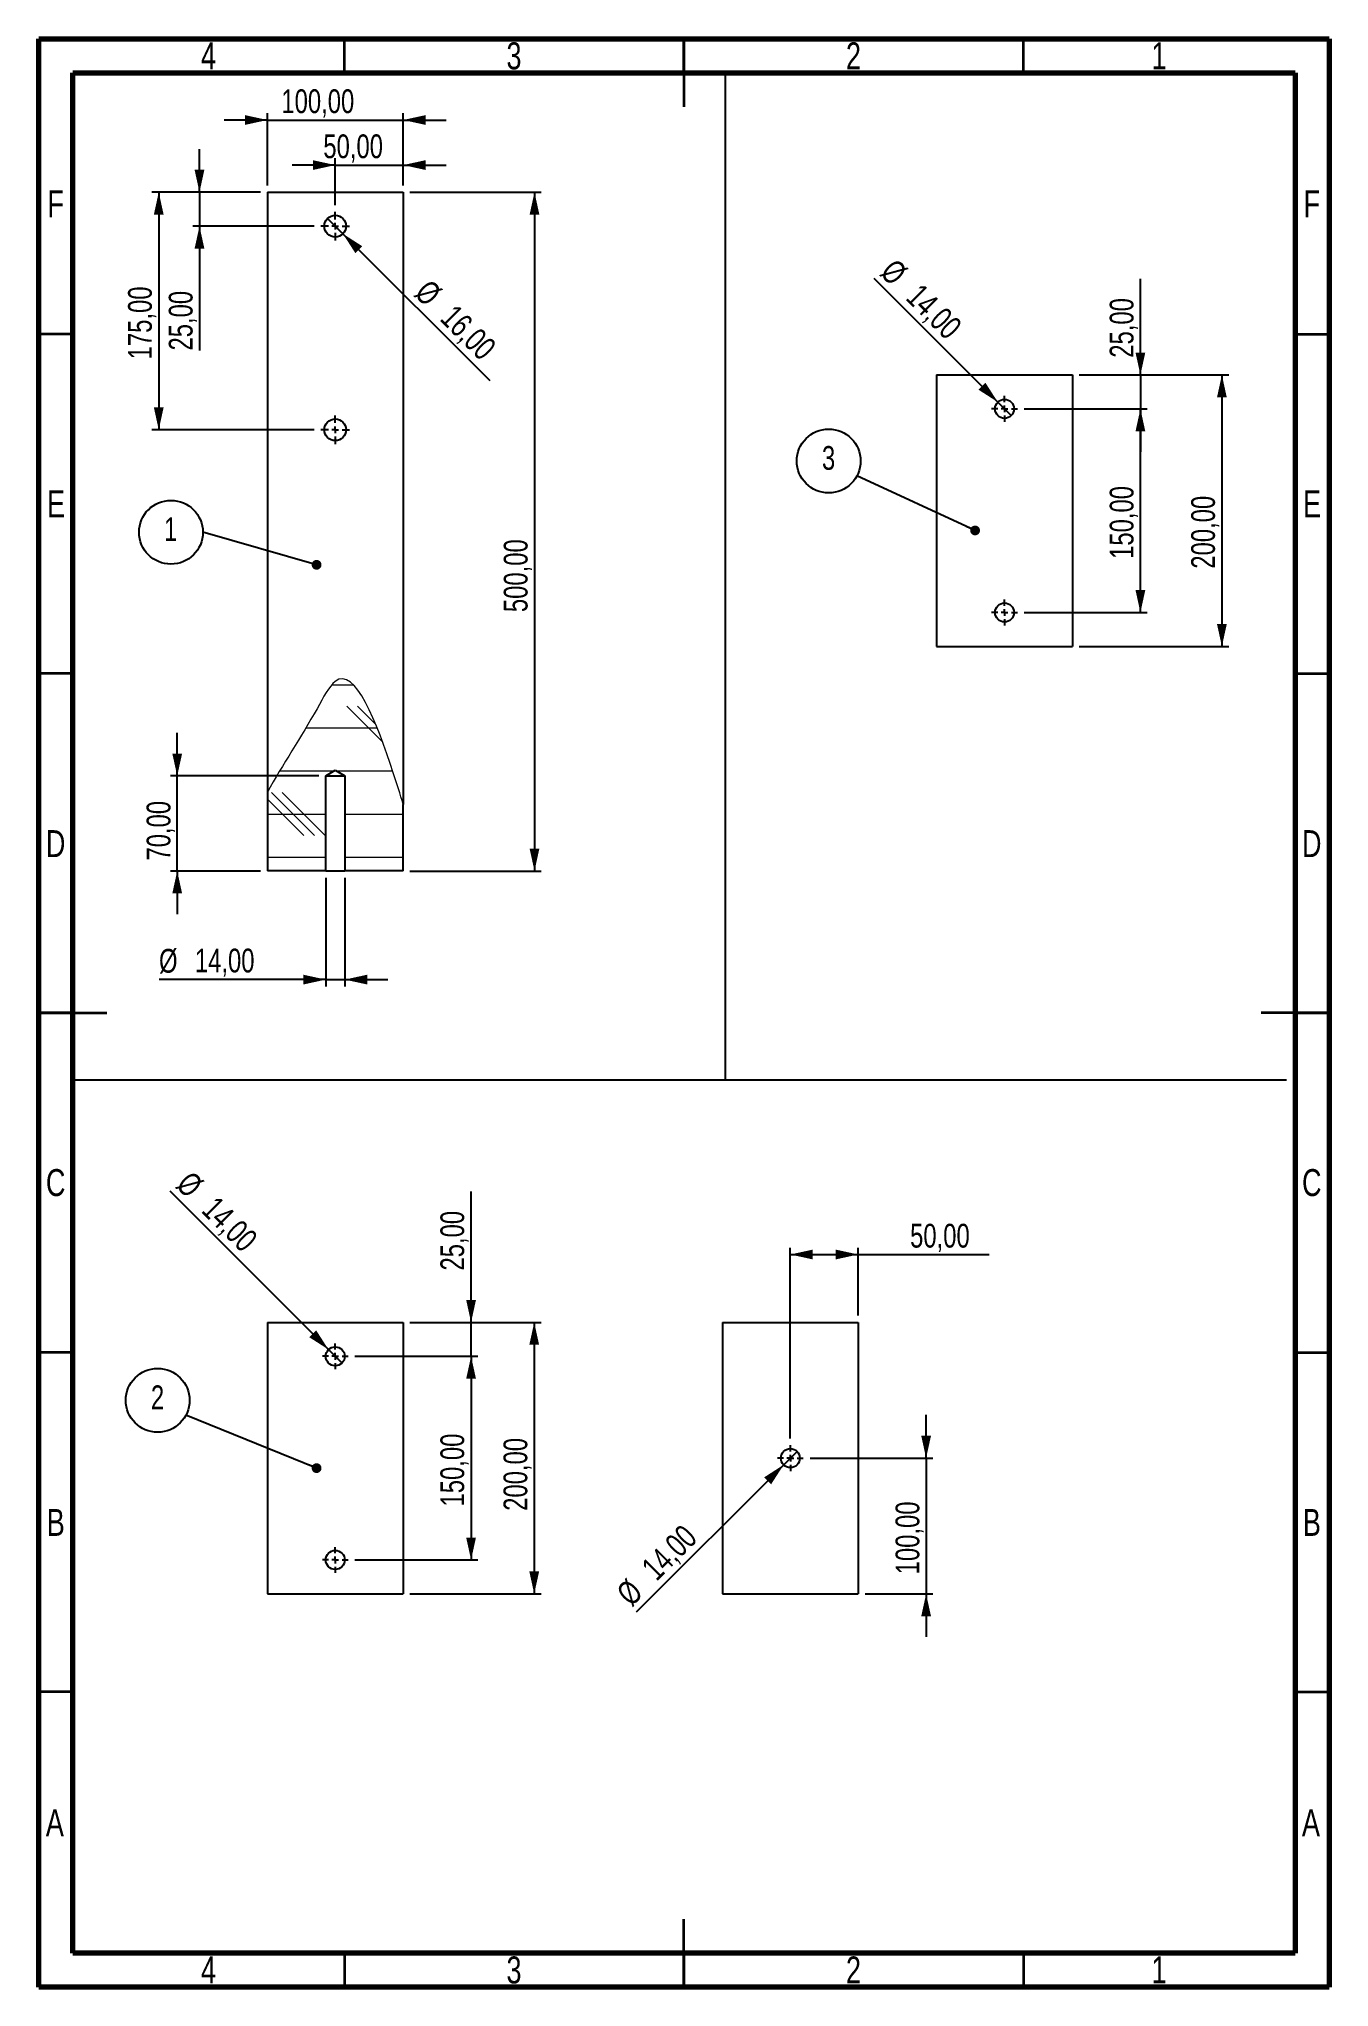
# Paper-space layout 'Balken' of a CAD drawing. Header units: millimetres. Extents: x 75 to 1025, y 25 to 1460.
import ezdxf

# ---------------------------------------------------------------- set-up
doc = ezdxf.new("R2010")
doc.units = ezdxf.units.MM
doc.layers.add('FORMAT', color=7, linetype='Continuous')
doc.styles.add('SLDTEXTSTYLE0', font='TXT', dxfattribs={"width": 0.75})
doc.dimstyles.new('SLDDIMSTYLE11', dxfattribs={"dimtxt": 17.5, "dimasz": 16.51, "dimexe": 0, "dimexo": 0.0625, "dimgap": 4.375, "dimtad": 1, "dimlfac": 0.5, "dimrnd": 1e-09, "dimzin": 12, "dimdsep": 46, "dimtxsty": 'SLDTEXTSTYLE0', "dimblk1": 'NONE', "dimsah": 1, "dimcen": 0, "dimadec": 0, "dimazin": 3, "dimtfac": 1, "dimtmove": 0, "dimatfit": 3, "dimldrblk": 'NONE', "dimfxl": 1, "dimfrac": 2, "dimtolj": 1, "dimtzin": 12, "dimarcsym": 0})
doc.dimstyles.new('SLDDIMSTYLE3', dxfattribs={"dimtxt": 0.18, "dimasz": 7.2, "dimexe": 0, "dimexo": 0.0625, "dimgap": 0, "dimtad": 0, "dimtih": 1, "dimtoh": 1, "dimdec": 0, "dimrnd": 1e-09, "dimzin": 0, "dimdsep": 46, "dimtxsty": 'Standard', "dimblk1": 'DOT', "dimblk2": 'DOT', "dimsah": 1, "dimcen": 0.09, "dimadec": 0, "dimazin": 0, "dimtfac": 7.2, "dimtdec": 0, "dimtofl": 0, "dimtmove": 0, "dimatfit": 3, "dimldrblk": 'DOT', "dimfxl": 1, "dimfrac": 2, "dimtolj": 1, "dimtzin": 0, "dimarcsym": 0})
doc.dimstyles.new('SLDDIMSTYLE7', dxfattribs={"dimtxt": 17.5, "dimasz": 16.51, "dimexe": 0, "dimexo": 0.0625, "dimgap": 4.375, "dimtad": 1, "dimlfac": 0.5, "dimrnd": 1e-09, "dimzin": 12, "dimdsep": 46, "dimtxsty": 'SLDTEXTSTYLE0', "dimsah": 1, "dimcen": 0.09, "dimadec": 0, "dimazin": 3, "dimtfac": 1, "dimtmove": 0, "dimatfit": 0, "dimfxl": 1, "dimfrac": 2, "dimtolj": 1, "dimtzin": 12, "dimarcsym": 0})
doc.dimstyles.new('SLDDIMSTYLE8', dxfattribs={"dimtxt": 17.5, "dimasz": 16.51, "dimexe": 0, "dimexo": 0.0625, "dimgap": 4.375, "dimtad": 1, "dimlfac": 0.5, "dimrnd": 1e-09, "dimzin": 12, "dimdsep": 46, "dimtxsty": 'SLDTEXTSTYLE0', "dimsah": 1, "dimcen": 0.09, "dimadec": 0, "dimazin": 3, "dimtfac": 1, "dimtofl": 0, "dimtmove": 0, "dimatfit": 3, "dimfxl": 1, "dimfrac": 2, "dimtolj": 1, "dimtzin": 12, "dimarcsym": 0})

# ---------------------------------------------------------------- blocks, each defined once
blk = doc.blocks.new('_D_56')
at = {"layer": 'FORMAT', "ltscale": 5}
for p, q in [((348.2, 1347.1), (444.9, 1347.1)), ((439.9, 1347.1), (439.9, 847.1)), ((348.2, 847.1), (444.9, 847.1))]:
    blk.add_line(p, q, dxfattribs=at)
for points in [[(439.9, 1347.1), (436.3, 1330.6), (443.5, 1330.6)], [(439.9, 847.1), (443.5, 863.6), (436.3, 863.6)]]:
    blk.add_solid(points, dxfattribs=at)
at = {"layer": 'FORMAT', "ltscale": 5, "insert": (417.3, 1037.8), "char_height": 17.5, "attachment_point": 1, "rotation": 90, "style": 'SLDTEXTSTYLE0'}
blk.add_mtext('500,00', dxfattribs=at)
blk = doc.blocks.new('_D_57')
at = {"layer": 'FORMAT', "ltscale": 5}
for p, q in [((243.2, 1400.3), (211.4, 1400.3)), ((243.2, 1352.1), (243.2, 1405.3)), ((243.2, 1400.3), (343.2, 1400.3)), ((343.2, 1352.1), (343.2, 1405.3)), ((343.2, 1400.3), (374.9, 1400.3))]:
    blk.add_line(p, q, dxfattribs=at)
for points in [[(243.2, 1400.3), (226.7, 1403.9), (226.7, 1396.7)], [(343.2, 1400.3), (359.7, 1396.7), (359.7, 1403.9)]]:
    blk.add_solid(points, dxfattribs=at)
at = {"layer": 'FORMAT', "ltscale": 5, "insert": (253.5, 1422.9), "char_height": 17.5, "attachment_point": 1, "style": 'SLDTEXTSTYLE0'}
blk.add_mtext('100,00', dxfattribs=at)
blk = doc.blocks.new('_D_58')
at = {"layer": 'FORMAT', "ltscale": 5}
for p, q in [((293.2, 1367.1), (261.4, 1367.1)), ((293.2, 1337.6), (293.2, 1372.1)), ((293.2, 1367.1), (343.2, 1367.1)), ((343.2, 1352.1), (343.2, 1372.1)), ((343.2, 1367.1), (374.9, 1367.1))]:
    blk.add_line(p, q, dxfattribs=at)
for points in [[(293.2, 1367.1), (276.7, 1370.7), (276.7, 1363.5)], [(343.2, 1367.1), (359.7, 1363.5), (359.7, 1370.7)]]:
    blk.add_solid(points, dxfattribs=at)
at = {"layer": 'FORMAT', "ltscale": 5, "insert": (284.4, 1389.7), "char_height": 17.5, "attachment_point": 1, "style": 'SLDTEXTSTYLE0'}
blk.add_mtext('50,00', dxfattribs=at)
blk = doc.blocks.new('_D_59')
at = {"layer": 'FORMAT', "ltscale": 5}
for q in [(287.5, 1327.8), (406.9, 1208.4)]:
    blk.add_line((298.8, 1316.5), q, dxfattribs=at)
blk.add_solid([(298.8, 1316.5), (308, 1302.2), (313.1, 1307.3)], dxfattribs=at)
at = {"layer": 'FORMAT', "ltscale": 5, "char_height": 17.5, "attachment_point": 1, "rotation": 315, "style": 'SLDTEXTSTYLE0'}
for s, insert in [('%%c', (363, 1284)), ('16,00', (381.9, 1265.6))]:
    blk.add_mtext(s, dxfattribs=dict(at, insert=insert))
blk = doc.blocks.new('_None')
blk = doc.blocks.new('_D_60')
at = {"layer": 'FORMAT', "ltscale": 5}
for p, q in [((193.2, 1347.1), (193.2, 1378.9)), ((238.2, 1347.1), (188.2, 1347.1)), ((193.2, 1347.1), (193.2, 1322.1)), ((277.7, 1322.1), (188.2, 1322.1)), ((193.2, 1322.1), (193.2, 1230.5))]:
    blk.add_line(p, q, dxfattribs=at)
for points in [[(193.2, 1347.1), (196.8, 1363.6), (189.6, 1363.6)], [(193.2, 1322.1), (189.6, 1305.6), (196.8, 1305.6)]]:
    blk.add_solid(points, dxfattribs=at)
at = {"layer": 'FORMAT', "ltscale": 5, "insert": (170.6, 1230.5), "char_height": 17.5, "attachment_point": 1, "rotation": 90, "style": 'SLDTEXTSTYLE0'}
blk.add_mtext('25,00', dxfattribs=at)
blk = doc.blocks.new('_D_61')
at = {"layer": 'FORMAT', "ltscale": 5}
for p, q in [((238.2, 1347.1), (158.2, 1347.1)), ((163.2, 1347.1), (163.2, 1172.1)), ((277.7, 1172.1), (158.2, 1172.1))]:
    blk.add_line(p, q, dxfattribs=at)
for points in [[(163.2, 1347.1), (159.6, 1330.6), (166.8, 1330.6)], [(163.2, 1172.1), (166.8, 1188.6), (159.6, 1188.6)]]:
    blk.add_solid(points, dxfattribs=at)
at = {"layer": 'FORMAT', "ltscale": 5, "insert": (140.6, 1224), "char_height": 17.5, "attachment_point": 1, "rotation": 90, "style": 'SLDTEXTSTYLE0'}
blk.add_mtext('175,00', dxfattribs=at)
blk = doc.blocks.new('_D_62')
at = {"layer": 'FORMAT', "ltscale": 5}
for p, q in [((176.8, 917.1), (176.8, 948.9)), ((281.2, 917.1), (171.8, 917.1)), ((176.8, 847.1), (176.8, 917.1)), ((238.2, 847.1), (171.8, 847.1)), ((176.8, 847.1), (176.8, 815.4))]:
    blk.add_line(p, q, dxfattribs=at)
for points in [[(176.8, 917.1), (180.4, 933.6), (173.2, 933.6)], [(176.8, 847.1), (173.2, 830.6), (180.4, 830.6)]]:
    blk.add_solid(points, dxfattribs=at)
at = {"layer": 'FORMAT', "ltscale": 5, "insert": (154.3, 854.8), "char_height": 17.5, "attachment_point": 1, "rotation": 90, "style": 'SLDTEXTSTYLE0'}
blk.add_mtext('70,00', dxfattribs=at)
blk = doc.blocks.new('_D_63')
at = {"layer": 'FORMAT', "ltscale": 5}
for p, q in [((286.2, 842.1), (286.2, 762.1)), ((300.2, 842.1), (300.2, 762.1)), ((286.2, 767.1), (163.4, 767.1)), ((286.2, 767.1), (300.2, 767.1)), ((300.2, 767.1), (331.9, 767.1))]:
    blk.add_line(p, q, dxfattribs=at)
for points in [[(286.2, 767.1), (269.7, 770.7), (269.7, 763.5)], [(300.2, 767.1), (316.7, 763.5), (316.7, 770.7)]]:
    blk.add_solid(points, dxfattribs=at)
at = {"layer": 'FORMAT', "ltscale": 5, "char_height": 17.5, "attachment_point": 1, "style": 'SLDTEXTSTYLE0'}
for s, insert in [('%%c', (163.4, 789.7)), ('14,00', (189.8, 789.9))]:
    blk.add_mtext(s, dxfattribs=dict(at, insert=insert))
blk = doc.blocks.new('SW_NOTE_0_75')
at = {"layer": 'FORMAT', "color": 0, "ltscale": 5}
blk.add_circle((-23.5, 0), 23.5, dxfattribs=at)
at = {"layer": 'FORMAT', "color": 0, "ltscale": 5, "insert": (-23.7, 11), "char_height": 17.5, "attachment_point": 2, "style": 'SLDTEXTSTYLE0'}
blk.add_mtext('1', dxfattribs=at)
blk = doc.blocks.new('_Dot')
at = {"color": 0, "linetype": 'ByBlock', "lineweight": -2}
blk.add_line((-0.5, 0), (-1, 0), dxfattribs=at)
at = {"color": 0, "linetype": 'ByBlock', "const_width": 0.5}
blk.add_lwpolyline([(-0.25, 0, 1), (0.25, 0, 1)], format="xyb", close=True, dxfattribs=at)
blk = doc.blocks.new('SW_CENTERMARKSYMBOL_19')
at = {"layer": 'FORMAT', "color": 0, "ltscale": 5}
for p, q in [((-5, 0), (-10.5, 0)), ((0, 0), (-2.5, 0)), ((0, 5), (0, 10.5)), ((0, 0), (0, 2.5)), ((0, 0), (0, -2.5)), ((0, 0), (2.5, 0)), ((5, 0), (10.5, 0)), ((0, -5), (0, -10.5))]:
    blk.add_line(p, q, dxfattribs=at)
blk = doc.blocks.new('SW_CENTERMARKSYMBOL_20')
at = {"layer": 'FORMAT', "color": 0, "ltscale": 5}
for p, q in [((-5, 0), (-10.5, 0)), ((0, 0), (-2.5, 0)), ((0, 5), (0, 10.5)), ((0, 0), (0, 2.5)), ((0, 0), (0, -2.5)), ((0, 0), (2.5, 0)), ((5, 0), (10.5, 0)), ((0, -5), (0, -10.5))]:
    blk.add_line(p, q, dxfattribs=at)
blk = doc.blocks.new('_D_64')
at = {"layer": 'FORMAT', "ltscale": 5}
for p, q in [((348.2, 514.6), (444.7, 514.6)), ((439.7, 514.6), (439.7, 314.6)), ((348.2, 314.6), (444.7, 314.6))]:
    blk.add_line(p, q, dxfattribs=at)
for points in [[(439.7, 514.6), (436.1, 498.1), (443.3, 498.1)], [(439.7, 314.6), (443.3, 331.1), (436.1, 331.1)]]:
    blk.add_solid(points, dxfattribs=at)
at = {"layer": 'FORMAT', "ltscale": 5, "insert": (417.1, 375.8), "char_height": 17.5, "attachment_point": 1, "rotation": 90, "style": 'SLDTEXTSTYLE0'}
blk.add_mtext('200,00', dxfattribs=at)
blk = doc.blocks.new('_D_65')
at = {"layer": 'FORMAT', "ltscale": 5}
for p, q in [((307.7, 489.6), (398.2, 489.6)), ((393.2, 489.6), (393.2, 339.6)), ((307.7, 339.6), (398.2, 339.6))]:
    blk.add_line(p, q, dxfattribs=at)
for points in [[(393.2, 489.6), (389.6, 473.1), (396.8, 473.1)], [(393.2, 339.6), (396.8, 356.1), (389.6, 356.1)]]:
    blk.add_solid(points, dxfattribs=at)
at = {"layer": 'FORMAT', "ltscale": 5, "insert": (370.6, 379), "char_height": 17.5, "attachment_point": 1, "rotation": 90, "style": 'SLDTEXTSTYLE0'}
blk.add_mtext('150,00', dxfattribs=at)
blk = doc.blocks.new('_D_66')
at = {"layer": 'FORMAT', "ltscale": 5}
for p, q in [((393.2, 514.6), (393.2, 611)), ((348.2, 514.6), (398.2, 514.6)), ((393.2, 489.6), (393.2, 514.6)), ((307.7, 489.6), (398.2, 489.6)), ((393.2, 489.6), (393.2, 457.9))]:
    blk.add_line(p, q, dxfattribs=at)
for points in [[(393.2, 514.6), (396.8, 531.1), (389.6, 531.1)], [(393.2, 489.6), (389.6, 473.1), (396.8, 473.1)]]:
    blk.add_solid(points, dxfattribs=at)
at = {"layer": 'FORMAT', "ltscale": 5, "insert": (370.6, 552.8), "char_height": 17.5, "attachment_point": 1, "rotation": 90, "style": 'SLDTEXTSTYLE0'}
blk.add_mtext('25,00', dxfattribs=at)
blk = doc.blocks.new('_D_67')
at = {"layer": 'FORMAT', "ltscale": 5}
for q in [(171.5, 611.3), (298.1, 484.7)]:
    blk.add_line((288.2, 494.6), q, dxfattribs=at)
blk.add_solid([(288.2, 494.6), (279.1, 508.8), (274, 503.7)], dxfattribs=at)
at = {"layer": 'FORMAT', "ltscale": 5, "char_height": 17.5, "attachment_point": 1, "rotation": 315, "style": 'SLDTEXTSTYLE0'}
for s, insert in [('%%c', (187.4, 627.2)), ('14,00', (206.2, 608.7))]:
    blk.add_mtext(s, dxfattribs=dict(at, insert=insert))
blk = doc.blocks.new('SW_NOTE_0_76')
at = {"layer": 'FORMAT', "color": 0, "ltscale": 5}
blk.add_circle((-20.8, 11), 23.5, dxfattribs=at)
at = {"layer": 'FORMAT', "color": 0, "ltscale": 5, "insert": (-20.9, 22), "char_height": 17.5, "attachment_point": 2, "style": 'SLDTEXTSTYLE0'}
blk.add_mtext('2', dxfattribs=at)
blk = doc.blocks.new('SW_CENTERMARKSYMBOL_21')
at = {"layer": 'FORMAT', "color": 0, "ltscale": 5}
for p, q in [((-5, 0), (-9.5, 0)), ((0, 0), (-2.5, 0)), ((0, 5), (0, 9.5)), ((0, 0), (0, 2.5)), ((0, 0), (0, -2.5)), ((0, 0), (2.5, 0)), ((5, 0), (9.5, 0)), ((0, -5), (0, -9.5))]:
    blk.add_line(p, q, dxfattribs=at)
blk = doc.blocks.new('SW_CENTERMARKSYMBOL_22')
at = {"layer": 'FORMAT', "color": 0, "ltscale": 5}
for p, q in [((-5, 0), (-9.5, 0)), ((0, 0), (-2.5, 0)), ((0, 5), (0, 9.5)), ((0, 0), (0, 2.5)), ((0, 0), (0, -2.5)), ((0, 0), (2.5, 0)), ((5, 0), (9.5, 0)), ((0, -5), (0, -9.5))]:
    blk.add_line(p, q, dxfattribs=at)
blk = doc.blocks.new('_D_68')
at = {"layer": 'FORMAT', "ltscale": 5}
for p, q in [((728.3, 414.6), (728.3, 446.4)), ((642.8, 414.6), (733.3, 414.6)), ((728.3, 414.6), (728.3, 314.6)), ((683.3, 314.6), (733.3, 314.6)), ((728.3, 314.6), (728.3, 282.9))]:
    blk.add_line(p, q, dxfattribs=at)
for points in [[(728.3, 414.6), (731.9, 431.1), (724.7, 431.1)], [(728.3, 314.6), (724.7, 298.1), (731.9, 298.1)]]:
    blk.add_solid(points, dxfattribs=at)
at = {"layer": 'FORMAT', "ltscale": 5, "insert": (705.8, 329), "char_height": 17.5, "attachment_point": 1, "rotation": 90, "style": 'SLDTEXTSTYLE0'}
blk.add_mtext('100,00', dxfattribs=at)
blk = doc.blocks.new('_D_69')
at = {"layer": 'FORMAT', "ltscale": 5}
for p, q in [((628.3, 429.1), (628.3, 569.6)), ((628.3, 564.6), (678.3, 564.6)), ((678.3, 519.6), (678.3, 569.6)), ((678.3, 564.6), (774.7, 564.6))]:
    blk.add_line(p, q, dxfattribs=at)
for points in [[(628.3, 564.6), (644.8, 561), (644.8, 568.2)], [(678.3, 564.6), (661.8, 568.2), (661.8, 561)]]:
    blk.add_solid(points, dxfattribs=at)
at = {"layer": 'FORMAT', "ltscale": 5, "insert": (716.5, 587.2), "char_height": 17.5, "attachment_point": 1, "style": 'SLDTEXTSTYLE0'}
blk.add_mtext('50,00', dxfattribs=at)
blk = doc.blocks.new('_D_70')
at = {"layer": 'FORMAT', "ltscale": 5}
for q in [(633.3, 419.6), (514.8, 301.1)]:
    blk.add_line((623.4, 409.7), q, dxfattribs=at)
blk.add_solid([(623.4, 409.7), (609.1, 400.5), (614.2, 395.4)], dxfattribs=at)
at = {"layer": 'FORMAT', "ltscale": 5, "char_height": 17.5, "attachment_point": 1, "rotation": 45, "style": 'SLDTEXTSTYLE0'}
for s, insert in [('14,00', (517.4, 335.8)), ('%%c', (498.9, 317))]:
    blk.add_mtext(s, dxfattribs=dict(at, insert=insert))
blk = doc.blocks.new('SW_CENTERMARKSYMBOL_23')
at = {"layer": 'FORMAT', "color": 0, "ltscale": 5}
for p, q in [((-5, 0), (-9.5, 0)), ((0, 0), (-2.5, 0)), ((0, 5), (0, 9.5)), ((0, 0), (0, 2.5)), ((0, 0), (0, -2.5)), ((0, 0), (2.5, 0)), ((5, 0), (9.5, 0)), ((0, -5), (0, -9.5))]:
    blk.add_line(p, q, dxfattribs=at)
blk = doc.blocks.new('_D_71')
at = {"layer": 'FORMAT', "ltscale": 5}
for p, q in [((841.1, 1212.5), (951.1, 1212.5)), ((946.1, 1212.5), (946.1, 1012.5)), ((841.1, 1012.5), (951.1, 1012.5))]:
    blk.add_line(p, q, dxfattribs=at)
for points in [[(946.1, 1212.5), (942.5, 1196), (949.7, 1196)], [(946.1, 1012.5), (949.7, 1029), (942.5, 1029)]]:
    blk.add_solid(points, dxfattribs=at)
at = {"layer": 'FORMAT', "ltscale": 5, "insert": (923.5, 1069.8), "char_height": 17.5, "attachment_point": 1, "rotation": 90, "style": 'SLDTEXTSTYLE0'}
blk.add_mtext('200,00', dxfattribs=at)
blk = doc.blocks.new('_D_72')
at = {"layer": 'FORMAT', "ltscale": 5}
for p, q in [((800.6, 1187.5), (891.1, 1187.5)), ((886.1, 1037.5), (886.1, 1187.5)), ((800.6, 1037.5), (891.1, 1037.5))]:
    blk.add_line(p, q, dxfattribs=at)
for points in [[(886.1, 1187.5), (882.5, 1171), (889.7, 1171)], [(886.1, 1037.5), (889.7, 1054), (882.5, 1054)]]:
    blk.add_solid(points, dxfattribs=at)
at = {"layer": 'FORMAT', "ltscale": 5, "insert": (863.5, 1077), "char_height": 17.5, "attachment_point": 1, "rotation": 90, "style": 'SLDTEXTSTYLE0'}
blk.add_mtext('150,00', dxfattribs=at)
blk = doc.blocks.new('_D_73')
at = {"layer": 'FORMAT', "ltscale": 5}
for p, q in [((886.1, 1212.5), (886.1, 1283.4)), ((841.1, 1212.5), (891.1, 1212.5)), ((886.1, 1212.5), (886.1, 1187.5)), ((800.6, 1187.5), (891.1, 1187.5)), ((886.1, 1187.5), (886.1, 1155.8))]:
    blk.add_line(p, q, dxfattribs=at)
for points in [[(886.1, 1212.5), (889.7, 1229), (882.5, 1229)], [(886.1, 1187.5), (882.5, 1171), (889.7, 1171)]]:
    blk.add_solid(points, dxfattribs=at)
at = {"layer": 'FORMAT', "ltscale": 5, "insert": (863.5, 1225.2), "char_height": 17.5, "attachment_point": 1, "rotation": 90, "style": 'SLDTEXTSTYLE0'}
blk.add_mtext('25,00', dxfattribs=at)
blk = doc.blocks.new('_D_74')
at = {"layer": 'FORMAT', "ltscale": 5}
for q in [(690.1, 1283.5), (791, 1182.6)]:
    blk.add_line((781.1, 1192.5), q, dxfattribs=at)
blk.add_solid([(781.1, 1192.5), (772, 1206.7), (766.9, 1201.6)], dxfattribs=at)
at = {"layer": 'FORMAT', "ltscale": 5, "char_height": 17.5, "attachment_point": 1, "rotation": 315, "style": 'SLDTEXTSTYLE0'}
for s, insert in [('%%c', (705.9, 1299.3)), ('14,00', (724.8, 1280.9))]:
    blk.add_mtext(s, dxfattribs=dict(at, insert=insert))
blk = doc.blocks.new('SW_NOTE_0_77')
at = {"layer": 'FORMAT', "color": 0, "ltscale": 5}
blk.add_circle((-20.8, 11), 23.5, dxfattribs=at)
at = {"layer": 'FORMAT', "color": 0, "ltscale": 5, "insert": (-20.9, 22), "char_height": 17.5, "attachment_point": 2, "style": 'SLDTEXTSTYLE0'}
blk.add_mtext('3', dxfattribs=at)
blk = doc.blocks.new('SW_CENTERMARKSYMBOL_24')
at = {"layer": 'FORMAT', "color": 0, "ltscale": 5}
for p, q in [((-5, 0), (-9.5, 0)), ((0, 0), (-2.5, 0)), ((0, 5), (0, 9.5)), ((0, 0), (0, 2.5)), ((0, 0), (0, -2.5)), ((0, 0), (2.5, 0)), ((5, 0), (9.5, 0)), ((0, -5), (0, -9.5))]:
    blk.add_line(p, q, dxfattribs=at)
blk = doc.blocks.new('SW_CENTERMARKSYMBOL_25')
at = {"layer": 'FORMAT', "color": 0, "ltscale": 5}
for p, q in [((-5, 0), (-9.5, 0)), ((0, 0), (-2.5, 0)), ((0, 5), (0, 9.5)), ((0, 0), (0, 2.5)), ((0, 0), (0, -2.5)), ((0, 0), (2.5, 0)), ((5, 0), (9.5, 0)), ((0, -5), (0, -9.5))]:
    blk.add_line(p, q, dxfattribs=at)

psp = doc.layouts.new('Balken')

# ---------------------------------------------------------------- hatches: boundary and pattern name
at = {"layer": 'FORMAT', "linetype": 'Continuous', "lineweight": 18, "ltscale": 5}
h = psp.add_hatch(dxfattribs=at)
h.set_pattern_fill('CORK', color=256, scale=10, style=0)
h.set_pattern_definition([(0, (0, 0), (0, 31.75), []), (135, (15.875, -15.875), (-63.5, -63.5), [44.901, -44.901]), (135, (23.81, -15.875), (-63.5, -63.5), [44.901, -44.901]), (135, (31.75, -15.875), (-63.5, -63.5), [44.901, -44.901])])
edge = h.paths.add_edge_path(flags=0)
edge.add_line((243.178, 905.222), (243.178, 847.109))
edge.add_line((243.178, 847.109), (286.178, 847.109))
edge.add_line((286.178, 847.109), (286.178, 917.109))
edge.add_line((286.178, 917.109), (293.178, 921.315))
edge.add_line((293.178, 921.315), (300.178, 917.109))
edge.add_line((300.178, 917.109), (300.178, 847.109))
edge.add_line((300.178, 847.109), (343.178, 847.109))
edge.add_line((343.178, 847.109), (343.178, 896.084))
edge.add_spline(control_points=[(343.178, 896.084), (341.011, 903.587), (327.16, 947.56), (302.976, 1010.758), (273.807, 954.546), (254.254, 925.025), (243.178, 905.222)], knot_values=[0.40857157, 0.40857157, 0.40857157, 0.40857157, 0.44479526, 0.61326019, 0.66428405, 0.79020411, 0.79020411, 0.79020411, 0.79020411], weights=[1, 1, 1, 1, 1, 1, 1], degree=3, periodic=0)

# ---------------------------------------------------------------- linework, layer by layer
at = {"color": 7, "linetype": 'Continuous', "lineweight": 70, "ltscale": 5}
for p, q in [((75, 25), (75, 1460)), ((75, 1460), (1025, 1460)), ((1025, 1460), (1025, 25)), ((100, 50), (100, 1435)), ((100, 1435), (1000, 1435)), ((1000, 1435), (1000, 50)), ((1000, 50), (100, 50)), ((1025, 25), (75, 25))]:
    psp.add_line(p, q, dxfattribs=at)
at = {"color": 7, "linetype": 'Continuous', "lineweight": 35, "ltscale": 5}
for p, q in [((300, 1435), (300, 1460)), ((550, 1460), (550, 1410)), ((550, 1435), (550, 1460)), ((800, 1435), (800, 1460)), ((100, 1242.5), (75, 1242.5)), ((1000, 1242.5), (1025, 1242.5)), ((100, 992.5), (75, 992.5)), ((1000, 992.5), (1025, 992.5)), ((75, 742.5), (125, 742.5)), ((100, 742.5), (75, 742.5)), ((1025, 742.5), (975, 742.5)), ((1000, 742.5), (1025, 742.5)), ((100, 492.5), (75, 492.5)), ((1000, 492.5), (1025, 492.5)), ((100, 242.5), (75, 242.5)), ((1000, 242.5), (1025, 242.5)), ((550, 25), (550, 75)), ((300, 50), (300, 25)), ((550, 50), (550, 25)), ((800, 50), (800, 25))]:
    psp.add_line(p, q, dxfattribs=at)
at = {"color": 7, "linetype": 'Continuous', "lineweight": 25, "ltscale": 5}
for p, q in [((243.178, 1347.109), (343.178, 1347.109)), ((243.178, 1347.109), (243.178, 905.222)), ((343.178, 1347.109), (343.178, 896.084)), ((736.059, 1212.533), (836.059, 1212.533)), ((736.059, 1212.533), (736.059, 1012.533)), ((836.059, 1212.533), (836.059, 1012.533)), ((736.059, 1012.533), (836.059, 1012.533)), ((286.178, 917.109), (293.178, 921.315)), ((293.178, 921.315), (300.178, 917.109)), ((243.178, 905.222), (243.178, 847.109)), ((286.178, 847.109), (286.178, 917.109)), ((286.178, 917.109), (300.178, 917.109)), ((300.178, 917.109), (300.178, 847.109)), ((343.178, 847.109), (343.178, 896.084)), ((286.178, 847.109), (243.178, 847.109)), ((286.178, 847.109), (300.178, 847.109)), ((343.178, 847.109), (300.178, 847.109)), ((243.178, 514.603), (343.178, 514.603)), ((243.178, 514.603), (243.178, 314.603)), ((343.178, 514.603), (343.178, 314.603)), ((578.318, 514.603), (578.318, 314.603)), ((578.318, 514.603), (678.318, 514.603)), ((678.318, 514.603), (678.318, 314.603)), ((243.178, 314.603), (343.178, 314.603)), ((578.318, 314.603), (678.318, 314.603))]:
    psp.add_line(p, q, dxfattribs=at)
at = {"color": 7, "linetype": 'Continuous', "lineweight": 25, "ltscale": 25}
for centre, radius in [((293.178, 1322.109), 8), ((786.059, 1187.533), 7), ((293.178, 1172.109), 8), ((786.059, 1037.533), 7), ((293.178, 489.603), 7), ((628.318, 414.603), 7), ((293.178, 339.603), 7)]:
    psp.add_circle(centre, radius, dxfattribs=at)
at = {"color": 7, "linetype": 'Continuous', "lineweight": 18, "ltscale": 5}
psp.add_open_spline([(343.178, 896.084), (341.011, 903.587), (327.16, 947.56), (302.976, 1010.758), (273.807, 954.546), (254.254, 925.025), (243.178, 905.222)], degree=3, knots=[0.40857157, 0.40857157, 0.40857157, 0.40857157, 0.444795262, 0.613260193, 0.664284047, 0.790204111, 0.790204111, 0.790204111, 0.790204111], dxfattribs=at)
at = {"layer": 'FORMAT', "ltscale": 5}
for p, q in [((580.564, 693.241), (580.564, 1436.343)), ((101.077, 693.241), (993.629, 693.241))]:
    psp.add_line(p, q, dxfattribs=at)

# ---------------------------------------------------------------- block references
for name, p in [('SW_CENTERMARKSYMBOL_20', (293.178, 1322.109)), ('SW_CENTERMARKSYMBOL_25', (786.059, 1187.533)), ('SW_CENTERMARKSYMBOL_19', (293.178, 1172.109)), ('SW_NOTE_0_77', (677.367, 1138.132)), ('SW_NOTE_0_75', (195.678, 1096.628)), ('SW_CENTERMARKSYMBOL_24', (786.059, 1037.533)), ('SW_CENTERMARKSYMBOL_22', (293.178, 489.603)), ('SW_NOTE_0_76', (183.204, 446.174)), ('SW_CENTERMARKSYMBOL_23', (628.318, 414.603)), ('SW_CENTERMARKSYMBOL_21', (293.178, 339.603))]:
    psp.add_blockref(name, p, dxfattribs=at)

# ---------------------------------------------------------------- texts
at = {"color": 7, "linetype": 'Continuous', "lineweight": 0, "ltscale": 5, "char_height": 19.844, "attachment_point": 2, "style": 'SLDTEXTSTYLE0'}
for s, insert in [('4', (199.8, 1457.51)), ('3', (424.8, 1457.51)), ('2', (674.8, 1457.51)), ('1', (899.8, 1457.51)), ('F', (87.289, 1348.436)), ('F', (1012.289, 1348.436)), ('E', (87.539, 1127.51)), ('E', (1012.539, 1127.51)), ('D', (87.263, 877.186)), ('D', (1012.263, 877.186)), ('C', (87.293, 627.51)), ('C', (1012.293, 627.51)), ('B', (87.353, 377.186)), ('B', (1012.353, 377.186)), ('A', (86.698, 155.936)), ('A', (1011.698, 155.936)), ('4', (199.8, 47.51)), ('3', (424.8, 47.51)), ('2', (674.8, 47.51)), ('1', (899.8, 47.51))]:
    psp.add_mtext(s, dxfattribs=dict(at, insert=insert))

# ---------------------------------------------------------------- dimensions: what is measured, and where the dimension line sits
at = {"layer": 'FORMAT', "ltscale": 5}
for base, p1, p2, dimstyle, picture, middle in [((343.178, 1400.315), (243.178, 1347.109), (343.178, 1347.109), 'SLDDIMSTYLE7', '_D_57', (289.098, 1400.315)), ((343.178, 1367.116), (293.178, 1332.609), (343.178, 1347.109), 'SLDDIMSTYLE7', '_D_58', (313.472, 1367.116)), ((678.318, 564.603), (628.318, 424.103), (678.318, 514.603), 'SLDDIMSTYLE8', '_D_69', (745.627, 564.603))]:
    dim = psp.add_linear_dim(base=base, p1=p1, p2=p2, dimstyle=dimstyle, dxfattribs=at)
    dim.commit()
    dim.dimension.update_dxf_attribs({"geometry": picture, "text_midpoint": middle, "dimtype": 160})
for base, p1, p2, dimstyle, picture, middle in [((193.178, 1322.109), (243.178, 1347.109), (282.678, 1322.109), 'SLDDIMSTYLE7', '_D_60', (193.178, 1259.609)), ((163.178, 1172.109), (243.178, 1347.109), (282.678, 1172.109), 'SLDDIMSTYLE8', '_D_61', (163.178, 1259.609)), ((439.857, 847.109), (343.178, 1347.109), (343.178, 847.109), 'SLDDIMSTYLE8', '_D_56', (439.857, 1073.407)), ((886.059, 1187.533), (836.059, 1212.533), (795.559, 1187.533), 'SLDDIMSTYLE7', '_D_73', (886.059, 1254.315)), ((946.059, 1012.533), (836.059, 1212.533), (836.059, 1012.533), 'SLDDIMSTYLE8', '_D_71', (946.059, 1105.36)), ((886.059, 1187.533), (795.559, 1037.533), (795.559, 1187.533), 'SLDDIMSTYLE8', '_D_72', (886.059, 1112.533)), ((176.835, 917.109), (243.178, 847.109), (286.178, 917.109), 'SLDDIMSTYLE7', '_D_62', (176.835, 883.871)), ((393.178, 514.603), (302.678, 489.603), (343.178, 514.603), 'SLDDIMSTYLE7', '_D_66', (393.178, 581.912)), ((439.67, 314.603), (343.178, 514.603), (343.178, 314.603), 'SLDDIMSTYLE8', '_D_64', (439.67, 411.392)), ((393.178, 339.603), (302.678, 489.603), (302.678, 339.603), 'SLDDIMSTYLE8', '_D_65', (393.178, 414.603)), ((728.318, 314.603), (637.818, 414.603), (678.318, 314.603), 'SLDDIMSTYLE7', '_D_68', (728.318, 364.603))]:
    dim = psp.add_linear_dim(base=base, p1=p1, p2=p2, angle=90, dimstyle=dimstyle, dxfattribs=at)
    dim.commit()
    dim.dimension.update_dxf_attribs({"geometry": picture, "text_midpoint": middle, "dimtype": 160})
for p1, p2, picture, middle in [((287.521, 1327.766), (298.835, 1316.452), '_D_59', (377.607, 1237.68)), ((791.009, 1182.584), (781.109, 1192.483), '_D_74', (719.277, 1254.315)), ((298.128, 484.653), (288.228, 494.552), '_D_67', (200.869, 581.912)), ((633.268, 419.552), (623.369, 409.653), '_D_70', (544.133, 330.417))]:
    dim = psp.add_diameter_dim_2p(p1=p1, p2=p2, dimstyle='SLDDIMSTYLE11', dxfattribs=at)
    dim.commit()
    dim.dimension.update_dxf_attribs({"geometry": picture, "text_midpoint": middle, "dimtype": 163})
dim = psp.add_linear_dim(base=(300.178, 767.109), p1=(286.178, 847.109), p2=(300.178, 847.109), text='%%c<>', dimstyle='SLDDIMSTYLE7', dxfattribs=at)
dim.commit()
dim.dimension.update_dxf_attribs({"geometry": '_D_63', "text_midpoint": (205.673, 767.109), "dimtype": 160})

# ---------------------------------------------------------------- leaders
for points in [[(764.359, 1097.952), (677.367, 1138.132)], [(279.445, 1072.635), (195.678, 1096.628)], [(279.445, 407.231), (183.204, 446.174)]]:
    psp.add_leader(points, dimstyle='SLDDIMSTYLE3', dxfattribs=at)

doc.saveas('drawing.dxf')
